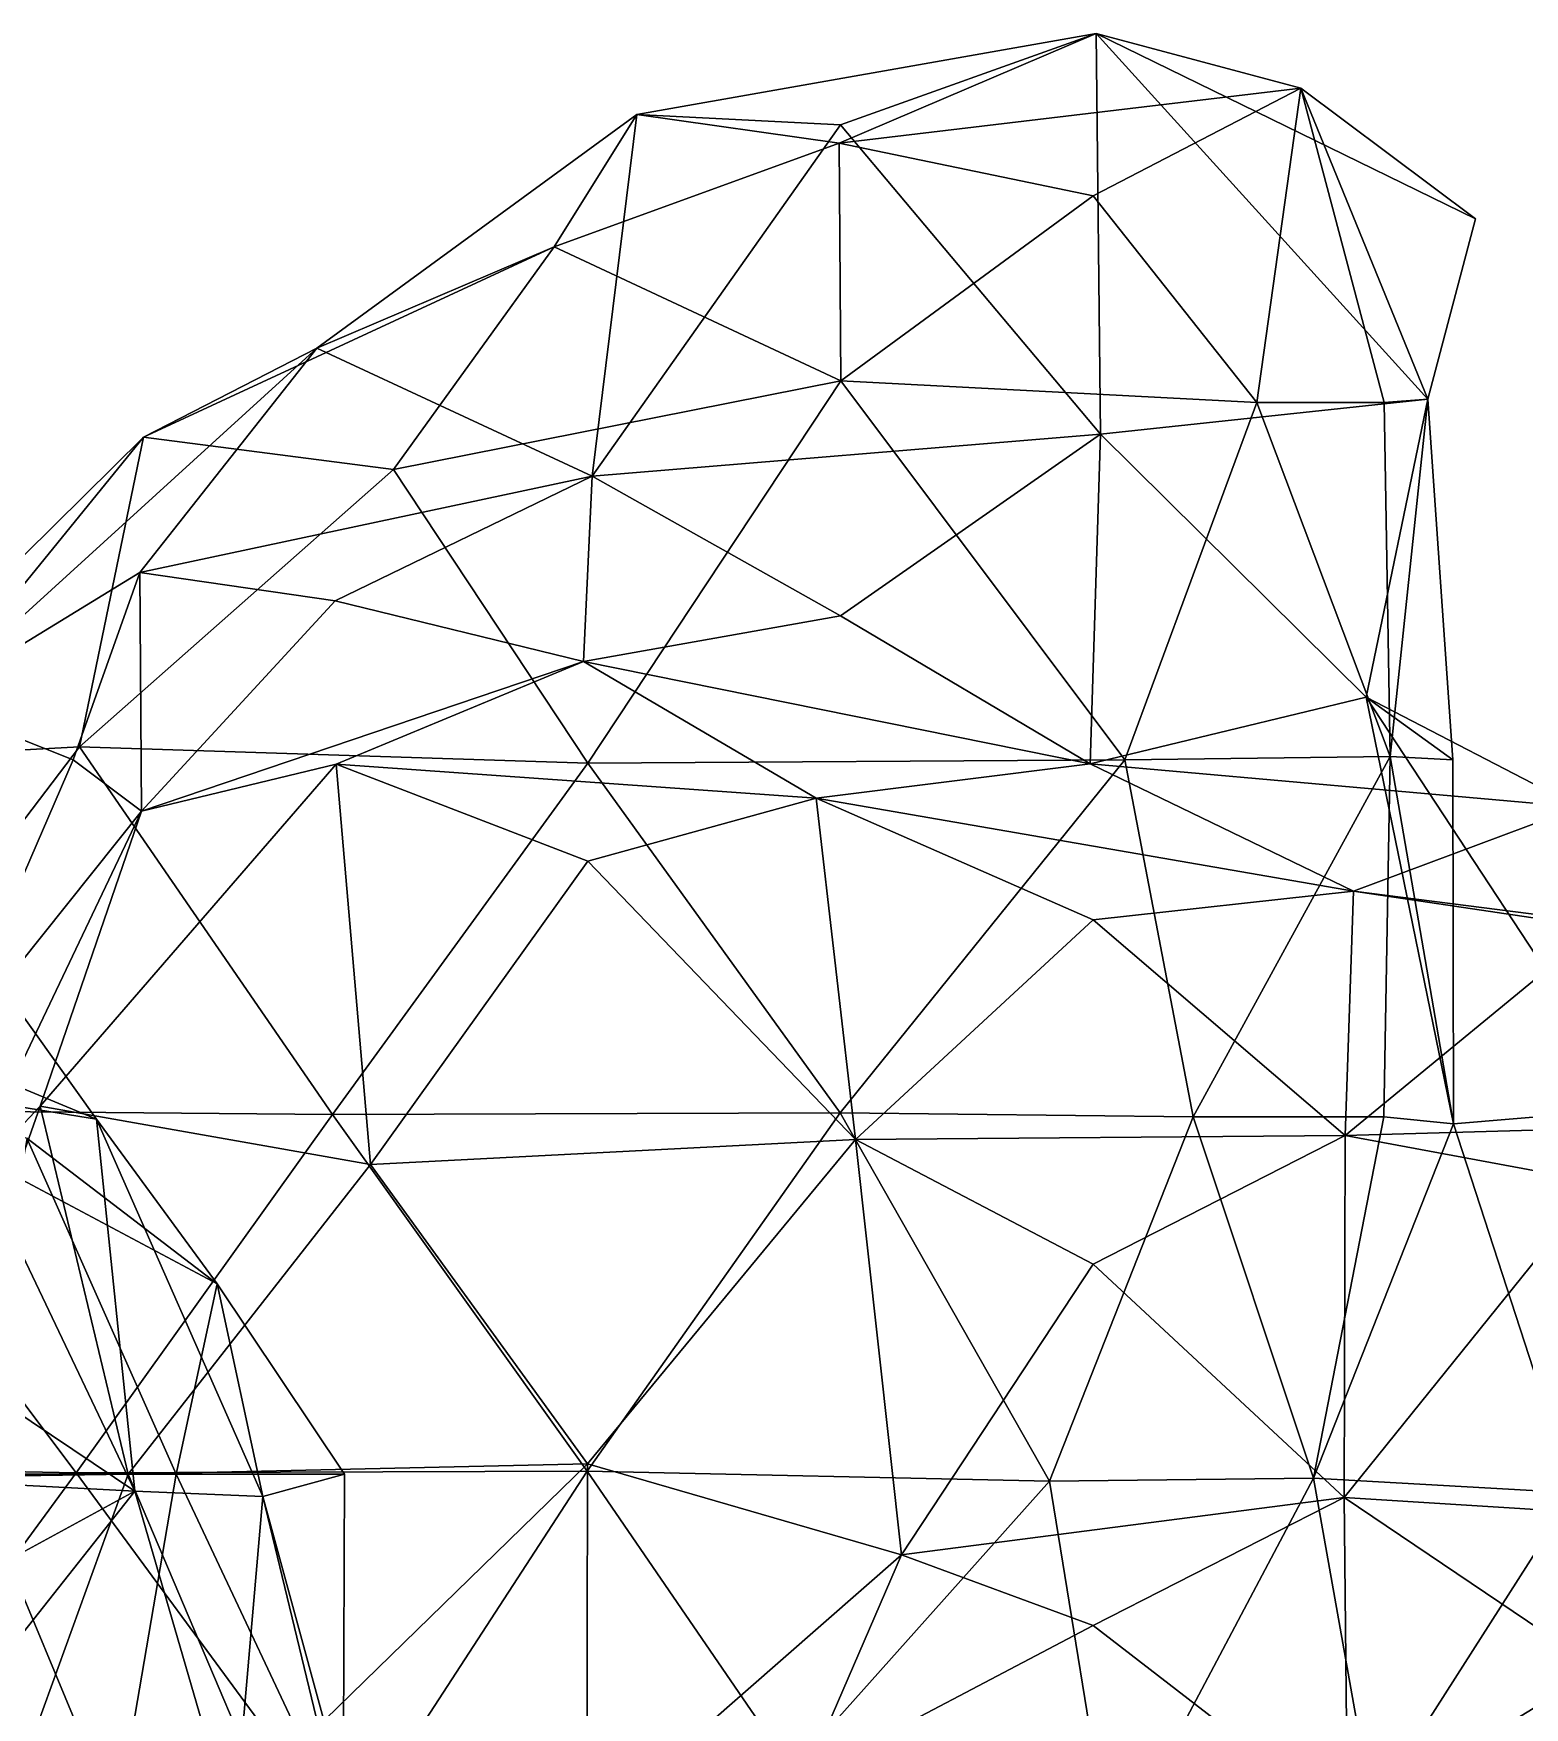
# Model space of a CAD drawing. Extents: x 290083 to 295691, y 4553739 to 4561622.
# Drawn here: x 295272.7 to 295347, y 4559518.9 to 4559602.4 of the extents above; entities that cross this region are included whole.
import ezdxf

# ---------------------------------------------------------------- set-up
doc = ezdxf.new("R2010")
doc.units = 0
doc.layers.add('Au_ppm_Pref_-_0_3', color=7, linetype='CONTINUOUS')

msp = doc.modelspace()

# ---------------------------------------------------------------- linework, layer by layer
at = {"layer": 'Au_ppm_Pref_-_0_3'}
for points in [[(295302.738, 4559598.368, 1823.373), (295325.646, 4559602.403, 1823.628), (295312.895, 4559597.852, 1827.989)], [(295312.835, 4559596.925, 1816.85), (295325.646, 4559602.403, 1823.628), (295302.738, 4559598.368, 1823.373)], [(295335.862, 4559599.683, 1818.701), (295325.646, 4559602.403, 1823.628), (295312.835, 4559596.925, 1816.85)], [(295325.864, 4559582.428, 1828.382), (295312.895, 4559597.852, 1827.989), (295325.646, 4559602.403, 1823.628)], [(295325.864, 4559582.428, 1828.382), (295325.646, 4559602.403, 1823.628), (295342.197, 4559584.158, 1823.833)], [(295342.197, 4559584.158, 1823.833), (295325.646, 4559602.403, 1823.628), (295344.567, 4559593.159, 1823.373)], [(295344.567, 4559593.159, 1823.373), (295325.646, 4559602.403, 1823.628), (295335.862, 4559599.683, 1818.701)], [(295312.835, 4559596.925, 1816.85), (295325.494, 4559594.303, 1814), (295335.862, 4559599.683, 1818.701)], [(295335.862, 4559599.683, 1818.701), (295325.494, 4559594.303, 1814), (295333.656, 4559584.003, 1813.586)], [(295340.019, 4559584.003, 1817.433), (295335.862, 4559599.683, 1818.701), (295333.656, 4559584.003, 1813.586)], [(295344.567, 4559593.159, 1823.373), (295335.862, 4559599.683, 1818.701), (295342.197, 4559584.158, 1823.833)], [(295340.019, 4559584.003, 1817.433), (295342.197, 4559584.158, 1823.833), (295335.862, 4559599.683, 1818.701)], [(295300.52, 4559580.331, 1828.889), (295286.781, 4559586.716, 1824.068), (295302.738, 4559598.368, 1823.373)], [(295286.781, 4559586.716, 1824.068), (295298.626, 4559591.764, 1817.613), (295302.738, 4559598.368, 1823.373)], [(295312.835, 4559596.925, 1816.85), (295302.738, 4559598.368, 1823.373), (295298.626, 4559591.764, 1817.613)], [(295302.738, 4559598.368, 1823.373), (295312.895, 4559597.852, 1827.989), (295300.52, 4559580.331, 1828.889)], [(295325.864, 4559582.428, 1828.382), (295300.52, 4559580.331, 1828.889), (295312.895, 4559597.852, 1827.989)], [(295298.626, 4559591.764, 1817.613), (295312.913, 4559585.087, 1810.765), (295312.835, 4559596.925, 1816.85)], [(295312.835, 4559596.925, 1816.85), (295312.913, 4559585.087, 1810.765), (295325.494, 4559594.303, 1814)], [(295325.494, 4559594.303, 1814), (295312.913, 4559585.087, 1810.765), (295333.656, 4559584.003, 1813.586)], [(295298.626, 4559591.764, 1817.613), (295286.781, 4559586.716, 1824.068), (295278.144, 4559582.272, 1818.363)], [(295298.626, 4559591.764, 1817.613), (295278.144, 4559582.272, 1818.363), (295290.605, 4559580.662, 1812.51)], [(295290.605, 4559580.662, 1812.51), (295312.913, 4559585.087, 1810.765), (295298.626, 4559591.764, 1817.613)], [(295267.384, 4559569.048, 1824.311), (295286.781, 4559586.716, 1824.068), (295277.957, 4559575.524, 1827.833)], [(295278.144, 4559582.272, 1818.363), (295286.781, 4559586.716, 1824.068), (295267.384, 4559569.048, 1824.311)], [(295277.957, 4559575.524, 1827.833), (295286.781, 4559586.716, 1824.068), (295300.52, 4559580.331, 1828.889)], [(295300.305, 4559566.006, 1809.027), (295312.913, 4559585.087, 1810.765), (295290.605, 4559580.662, 1812.51)], [(295312.913, 4559585.087, 1810.765), (295300.305, 4559566.006, 1809.027), (295327.084, 4559566.172, 1810.889)], [(295312.913, 4559585.087, 1810.765), (295327.084, 4559566.172, 1810.889), (295333.656, 4559584.003, 1813.586)], [(295325.864, 4559582.428, 1828.382), (295342.197, 4559584.158, 1823.833), (295339.112, 4559569.307, 1829.223)], [(295333.656, 4559584.003, 1813.586), (295327.084, 4559566.172, 1810.889), (295340.314, 4559566.352, 1816.933)], [(295340.019, 4559584.003, 1817.433), (295333.656, 4559584.003, 1813.586), (295340.314, 4559566.352, 1816.933)], [(295343.447, 4559566.186, 1823.373), (295339.112, 4559569.307, 1829.223), (295342.197, 4559584.158, 1823.833)], [(295342.197, 4559584.158, 1823.833), (295340.019, 4559584.003, 1817.433), (295340.314, 4559566.352, 1816.933)], [(295343.447, 4559566.186, 1823.373), (295342.197, 4559584.158, 1823.833), (295340.314, 4559566.352, 1816.933)], [(295267.384, 4559569.048, 1824.311), (295261.787, 4559566.104, 1817.415), (295278.144, 4559582.272, 1818.363)], [(295261.787, 4559566.104, 1817.415), (295274.944, 4559566.821, 1811.465), (295278.144, 4559582.272, 1818.363)], [(295278.144, 4559582.272, 1818.363), (295274.944, 4559566.821, 1811.465), (295290.605, 4559580.662, 1812.51)], [(295325.864, 4559582.428, 1828.382), (295312.895, 4559573.365, 1831.705), (295300.52, 4559580.331, 1828.889)], [(295325.864, 4559582.428, 1828.382), (295325.344, 4559565.975, 1835.11), (295312.895, 4559573.365, 1831.705)], [(295325.864, 4559582.428, 1828.382), (295339.112, 4559569.307, 1829.223), (295325.344, 4559565.975, 1835.11)], [(295290.605, 4559580.662, 1812.51), (295274.944, 4559566.821, 1811.465), (295300.305, 4559566.006, 1809.027)], [(295287.696, 4559574.101, 1831.951), (295277.957, 4559575.524, 1827.833), (295300.52, 4559580.331, 1828.889)], [(295300.52, 4559580.331, 1828.889), (295300.078, 4559571.09, 1834.92), (295287.696, 4559574.101, 1831.951)], [(295312.895, 4559573.365, 1831.705), (295300.078, 4559571.09, 1834.92), (295300.52, 4559580.331, 1828.889)], [(295277.957, 4559575.524, 1827.833), (295274.637, 4559566.186, 1829.312), (295267.384, 4559569.048, 1824.311)], [(295278.039, 4559563.616, 1835.094), (295274.637, 4559566.186, 1829.312), (295277.957, 4559575.524, 1827.833)], [(295278.039, 4559563.616, 1835.094), (295277.957, 4559575.524, 1827.833), (295287.696, 4559574.101, 1831.951)], [(295278.039, 4559563.616, 1835.094), (295287.696, 4559574.101, 1831.951), (295300.078, 4559571.09, 1834.92)], [(295325.344, 4559565.975, 1835.11), (295300.078, 4559571.09, 1834.92), (295312.895, 4559573.365, 1831.705)], [(295278.039, 4559563.616, 1835.094), (295300.078, 4559571.09, 1834.92), (295287.747, 4559565.967, 1841.114)], [(295287.747, 4559565.967, 1841.114), (295300.078, 4559571.09, 1834.92), (295311.678, 4559564.259, 1840.32)], [(295300.078, 4559571.09, 1834.92), (295325.344, 4559565.975, 1835.11), (295311.678, 4559564.259, 1840.32)], [(295268.186, 4559551.279, 1830.282), (295267.384, 4559569.048, 1824.311), (295274.637, 4559566.186, 1829.312)], [(295349.714, 4559563.817, 1834.497), (295325.344, 4559565.975, 1835.11), (295339.112, 4559569.307, 1829.223)], [(295349.714, 4559563.817, 1834.497), (295339.112, 4559569.307, 1829.223), (295352.604, 4559548.794, 1828.445)], [(295343.447, 4559566.186, 1823.373), (295343.479, 4559548.032, 1822.87), (295339.112, 4559569.307, 1829.223)], [(295339.112, 4559569.307, 1829.223), (295343.479, 4559548.032, 1822.87), (295352.604, 4559548.794, 1828.445)], [(295275.789, 4559548.265, 1888.654), (295262.384, 4559567.054, 1888.479), (295262.348, 4559550.425, 1882.766)], [(295267.145, 4559551.852, 1895.937), (295262.384, 4559567.054, 1888.479), (295275.789, 4559548.265, 1888.654)], [(295261.787, 4559566.104, 1817.415), (295261.183, 4559548.723, 1811.004), (295274.944, 4559566.821, 1811.465)], [(295274.944, 4559566.821, 1811.465), (295261.183, 4559548.723, 1811.004), (295287.558, 4559548.495, 1809.082)], [(295274.944, 4559566.821, 1811.465), (295287.558, 4559548.495, 1809.082), (295300.305, 4559566.006, 1809.027)], [(295340.314, 4559566.352, 1816.933), (295327.084, 4559566.172, 1810.889), (295330.483, 4559548.368, 1812.373)], [(295340.004, 4559548.368, 1817.433), (295340.314, 4559566.352, 1816.933), (295330.483, 4559548.368, 1812.373)], [(295343.479, 4559548.032, 1822.87), (295340.314, 4559566.352, 1816.933), (295340.004, 4559548.368, 1817.433)], [(295343.447, 4559566.186, 1823.373), (295340.314, 4559566.352, 1816.933), (295343.479, 4559548.032, 1822.87)], [(295278.039, 4559563.616, 1835.094), (295268.186, 4559551.279, 1830.282), (295274.637, 4559566.186, 1829.312)], [(295289.457, 4559546.002, 1845.512), (295272.988, 4559548.903, 1842.084), (295287.747, 4559565.967, 1841.114)], [(295287.747, 4559565.967, 1841.114), (295272.988, 4559548.903, 1842.084), (295278.039, 4559563.616, 1835.094)], [(295312.878, 4559548.566, 1809.146), (295300.305, 4559566.006, 1809.027), (295287.558, 4559548.495, 1809.082)], [(295289.457, 4559546.002, 1845.512), (295287.747, 4559565.967, 1841.114), (295300.296, 4559561.124, 1845.443)], [(295287.747, 4559565.967, 1841.114), (295311.678, 4559564.259, 1840.32), (295300.296, 4559561.124, 1845.443)], [(295300.305, 4559566.006, 1809.027), (295312.878, 4559548.566, 1809.146), (295327.084, 4559566.172, 1810.889)], [(295338.484, 4559559.626, 1840.664), (295311.678, 4559564.259, 1840.32), (295325.344, 4559565.975, 1835.11)], [(295312.878, 4559548.566, 1809.146), (295330.483, 4559548.368, 1812.373), (295327.084, 4559566.172, 1810.889)], [(295338.484, 4559559.626, 1840.664), (295325.344, 4559565.975, 1835.11), (295349.714, 4559563.817, 1834.497)], [(295313.646, 4559547.244, 1846.609), (295300.296, 4559561.124, 1845.443), (295311.678, 4559564.259, 1840.32)], [(295338.484, 4559559.626, 1840.664), (295325.494, 4559558.197, 1844.467), (295311.678, 4559564.259, 1840.32)], [(295311.678, 4559564.259, 1840.32), (295325.494, 4559558.197, 1844.467), (295313.646, 4559547.244, 1846.609)], [(295356.982, 4559557.262, 1841.191), (295338.484, 4559559.626, 1840.664), (295349.714, 4559563.817, 1834.497)], [(295269.027, 4559544.725, 1835.251), (295268.186, 4559551.279, 1830.282), (295278.039, 4559563.616, 1835.094)], [(295278.039, 4559563.616, 1835.094), (295272.988, 4559548.903, 1842.084), (295269.027, 4559544.725, 1835.251)], [(295289.457, 4559546.002, 1845.512), (295300.296, 4559561.124, 1845.443), (295313.646, 4559547.244, 1846.609)], [(295338.075, 4559547.438, 1846.689), (295325.494, 4559558.197, 1844.467), (295338.484, 4559559.626, 1840.664)], [(295350.693, 4559557.819, 1844.341), (295338.075, 4559547.438, 1846.689), (295338.484, 4559559.626, 1840.664)], [(295350.693, 4559557.819, 1844.341), (295338.484, 4559559.626, 1840.664), (295356.982, 4559557.262, 1841.191)], [(295338.075, 4559547.438, 1846.689), (295313.646, 4559547.244, 1846.609), (295325.494, 4559558.197, 1844.467)], [(295363.276, 4559548.16, 1846.99), (295338.075, 4559547.438, 1846.689), (295350.693, 4559557.819, 1844.341)], [(295267.145, 4559551.852, 1895.937), (295277.709, 4559529.71, 1895.501), (295264.265, 4559538.739, 1898.811)], [(295267.145, 4559551.852, 1895.937), (295275.789, 4559548.265, 1888.654), (295277.709, 4559529.71, 1895.501)], [(295272.315, 4559547.304, 1877.496), (295281.817, 4559540.052, 1882.766), (295262.348, 4559550.425, 1882.766)], [(295275.789, 4559548.265, 1888.654), (295262.348, 4559550.425, 1882.766), (295281.817, 4559540.052, 1882.766)], [(295274.779, 4559530.621, 1809.464), (295261.183, 4559548.723, 1811.004), (295248.715, 4559531.134, 1811.519)], [(295287.558, 4559548.495, 1809.082), (295261.183, 4559548.723, 1811.004), (295274.779, 4559530.621, 1809.464)], [(295266.476, 4559530.392, 1840.869), (295272.988, 4559548.903, 1842.084), (295277.371, 4559530.55, 1846.058)], [(295269.027, 4559544.725, 1835.251), (295272.988, 4559548.903, 1842.084), (295266.476, 4559530.392, 1840.869)], [(295289.457, 4559546.002, 1845.512), (295277.371, 4559530.55, 1846.058), (295272.988, 4559548.903, 1842.084)], [(295343.479, 4559548.032, 1822.87), (295349.46, 4559529.617, 1824.49), (295352.604, 4559548.794, 1828.445)], [(295300.259, 4559530.698, 1809.68), (295287.558, 4559548.495, 1809.082), (295274.779, 4559530.621, 1809.464)], [(295277.709, 4559529.71, 1895.501), (295275.789, 4559548.265, 1888.654), (295284.09, 4559529.434, 1889.006)], [(295284.09, 4559529.434, 1889.006), (295275.789, 4559548.265, 1888.654), (295281.817, 4559540.052, 1882.766)], [(295300.259, 4559530.698, 1809.68), (295312.878, 4559548.566, 1809.146), (295287.558, 4559548.495, 1809.082)], [(295312.878, 4559548.566, 1809.146), (295300.259, 4559530.698, 1809.68), (295323.319, 4559530.209, 1812.262)], [(295323.319, 4559530.209, 1812.262), (295330.483, 4559548.368, 1812.373), (295312.878, 4559548.566, 1809.146)], [(295323.319, 4559530.209, 1812.262), (295336.483, 4559530.35, 1817.765), (295330.483, 4559548.368, 1812.373)], [(295330.483, 4559548.368, 1812.373), (295336.483, 4559530.35, 1817.765), (295340.004, 4559548.368, 1817.433)], [(295336.483, 4559530.35, 1817.765), (295343.479, 4559548.032, 1822.87), (295340.004, 4559548.368, 1817.433)], [(295349.46, 4559529.617, 1824.49), (295343.479, 4559548.032, 1822.87), (295336.483, 4559530.35, 1817.765)], [(295363.276, 4559548.16, 1846.99), (295350.693, 4559545.091, 1851.977), (295338.075, 4559547.438, 1846.689)], [(295272.315, 4559547.304, 1877.496), (295269.593, 4559530.55, 1873.482), (295279.772, 4559530.55, 1877.819)], [(295272.315, 4559547.304, 1877.496), (295279.772, 4559530.55, 1877.819), (295281.817, 4559540.052, 1882.766)], [(295289.457, 4559546.002, 1845.512), (295313.646, 4559547.244, 1846.609), (295300.289, 4559531.074, 1847.246)], [(295313.646, 4559547.244, 1846.609), (295315.938, 4559526.527, 1852.029), (295300.289, 4559531.074, 1847.246)], [(295338.075, 4559547.438, 1846.689), (295325.494, 4559541.022, 1850.621), (295313.646, 4559547.244, 1846.609)], [(295313.646, 4559547.244, 1846.609), (295325.494, 4559541.022, 1850.621), (295315.938, 4559526.527, 1852.029)], [(295338.075, 4559547.438, 1846.689), (295338.02, 4559529.391, 1852.886), (295325.494, 4559541.022, 1850.621)], [(295350.693, 4559545.091, 1851.977), (295338.02, 4559529.391, 1852.886), (295338.075, 4559547.438, 1846.689)], [(295289.457, 4559546.002, 1845.512), (295300.289, 4559531.074, 1847.246), (295277.371, 4559530.55, 1846.058)], [(295361.899, 4559527.897, 1852.278), (295338.02, 4559529.391, 1852.886), (295350.693, 4559545.091, 1851.977)], [(295338.02, 4559529.391, 1852.886), (295315.938, 4559526.527, 1852.029), (295325.494, 4559541.022, 1850.621)], [(295288.17, 4559530.55, 1882.766), (295281.817, 4559540.052, 1882.766), (295279.772, 4559530.55, 1877.819)], [(295284.09, 4559529.434, 1889.006), (295281.817, 4559540.052, 1882.766), (295288.17, 4559530.55, 1882.766)], [(295264.265, 4559538.739, 1898.811), (295277.709, 4559529.71, 1895.501), (295267.889, 4559530.228, 1898.793)], [(295262.845, 4559514.346, 1811.904), (295274.779, 4559530.621, 1809.464), (295248.715, 4559531.134, 1811.519)], [(295269.593, 4559530.55, 1873.482), (295260.134, 4559516.513, 1873.262), (295276.804, 4559513.23, 1875.787)], [(295288.273, 4559512.262, 1811.302), (295274.779, 4559530.621, 1809.464), (295262.845, 4559514.346, 1811.904)], [(295266.476, 4559530.392, 1840.869), (295277.371, 4559530.55, 1846.058), (295271.095, 4559513.203, 1842.314)], [(295279.772, 4559530.55, 1877.819), (295269.593, 4559530.55, 1873.482), (295276.804, 4559513.23, 1875.787)], [(295277.371, 4559530.55, 1846.058), (295283.928, 4559515.123, 1847.93), (295271.095, 4559513.203, 1842.314)], [(295300.259, 4559530.698, 1809.68), (295274.779, 4559530.621, 1809.464), (295288.273, 4559512.262, 1811.302)], [(295279.772, 4559530.55, 1877.819), (295276.804, 4559513.23, 1875.787), (295288.096, 4559512.86, 1882.828)], [(295277.371, 4559530.55, 1846.058), (295300.289, 4559531.074, 1847.246), (295283.928, 4559515.123, 1847.93)], [(295288.17, 4559530.55, 1882.766), (295279.772, 4559530.55, 1877.819), (295288.096, 4559512.86, 1882.828)], [(295300.289, 4559531.074, 1847.246), (295300.242, 4559512.787, 1853.094), (295283.928, 4559515.123, 1847.93)], [(295284.09, 4559529.434, 1889.006), (295288.17, 4559530.55, 1882.766), (295288.096, 4559512.86, 1882.828)], [(295310.478, 4559515.804, 1812.153), (295300.259, 4559530.698, 1809.68), (295288.273, 4559512.262, 1811.302)], [(295300.289, 4559531.074, 1847.246), (295315.938, 4559526.527, 1852.029), (295300.242, 4559512.787, 1853.094)], [(295310.478, 4559515.804, 1812.153), (295323.319, 4559530.209, 1812.262), (295300.259, 4559530.698, 1809.68)], [(295336.483, 4559530.35, 1817.765), (295323.319, 4559530.209, 1812.262), (295326.405, 4559511.293, 1816.474)], [(295336.483, 4559530.35, 1817.765), (295326.405, 4559511.293, 1816.474), (295339.414, 4559513.899, 1822.645)], [(295336.483, 4559530.35, 1817.765), (295339.414, 4559513.899, 1822.645), (295349.46, 4559529.617, 1824.49)], [(295267.889, 4559530.228, 1898.793), (295277.709, 4559529.71, 1895.501), (295262.693, 4559521.518, 1898.131)], [(295262.693, 4559521.518, 1898.131), (295277.709, 4559529.71, 1895.501), (295262.965, 4559511.057, 1895.245)], [(295277.709, 4559529.71, 1895.501), (295282.65, 4559512.732, 1892.265), (295262.965, 4559511.057, 1895.245)], [(295282.65, 4559512.732, 1892.265), (295277.709, 4559529.71, 1895.501), (295284.09, 4559529.434, 1889.006)], [(295310.478, 4559515.804, 1812.153), (295326.405, 4559511.293, 1816.474), (295323.319, 4559530.209, 1812.262)], [(295361.093, 4559508.885, 1825.691), (295349.46, 4559529.617, 1824.49), (295339.414, 4559513.899, 1822.645)], [(295284.09, 4559529.434, 1889.006), (295288.646, 4559512.732, 1888.705), (295282.65, 4559512.732, 1892.265)], [(295284.09, 4559529.434, 1889.006), (295288.096, 4559512.86, 1882.828), (295288.646, 4559512.732, 1888.705)], [(295325.494, 4559522.999, 1856.492), (295315.938, 4559526.527, 1852.029), (295338.02, 4559529.391, 1852.886)], [(295338.02, 4559529.391, 1852.886), (295338.178, 4559513.217, 1858.929), (295325.494, 4559522.999, 1856.492)], [(295338.02, 4559529.391, 1852.886), (295350.693, 4559520.838, 1855.772), (295338.178, 4559513.217, 1858.929)], [(295338.02, 4559529.391, 1852.886), (295361.899, 4559527.897, 1852.278), (295350.693, 4559520.838, 1855.772)], [(295311.157, 4559515.461, 1859.019), (295300.242, 4559512.787, 1853.094), (295315.938, 4559526.527, 1852.029)], [(295325.494, 4559522.999, 1856.492), (295311.157, 4559515.461, 1859.019), (295315.938, 4559526.527, 1852.029)], [(295338.178, 4559513.217, 1858.929), (295311.157, 4559515.461, 1859.019), (295325.494, 4559522.999, 1856.492)], [(295361.464, 4559508.015, 1858.025), (295338.178, 4559513.217, 1858.929), (295350.693, 4559520.838, 1855.772)]]:
    msp.add_3dface(points, dxfattribs=at)

doc.saveas('drawing.dxf')
